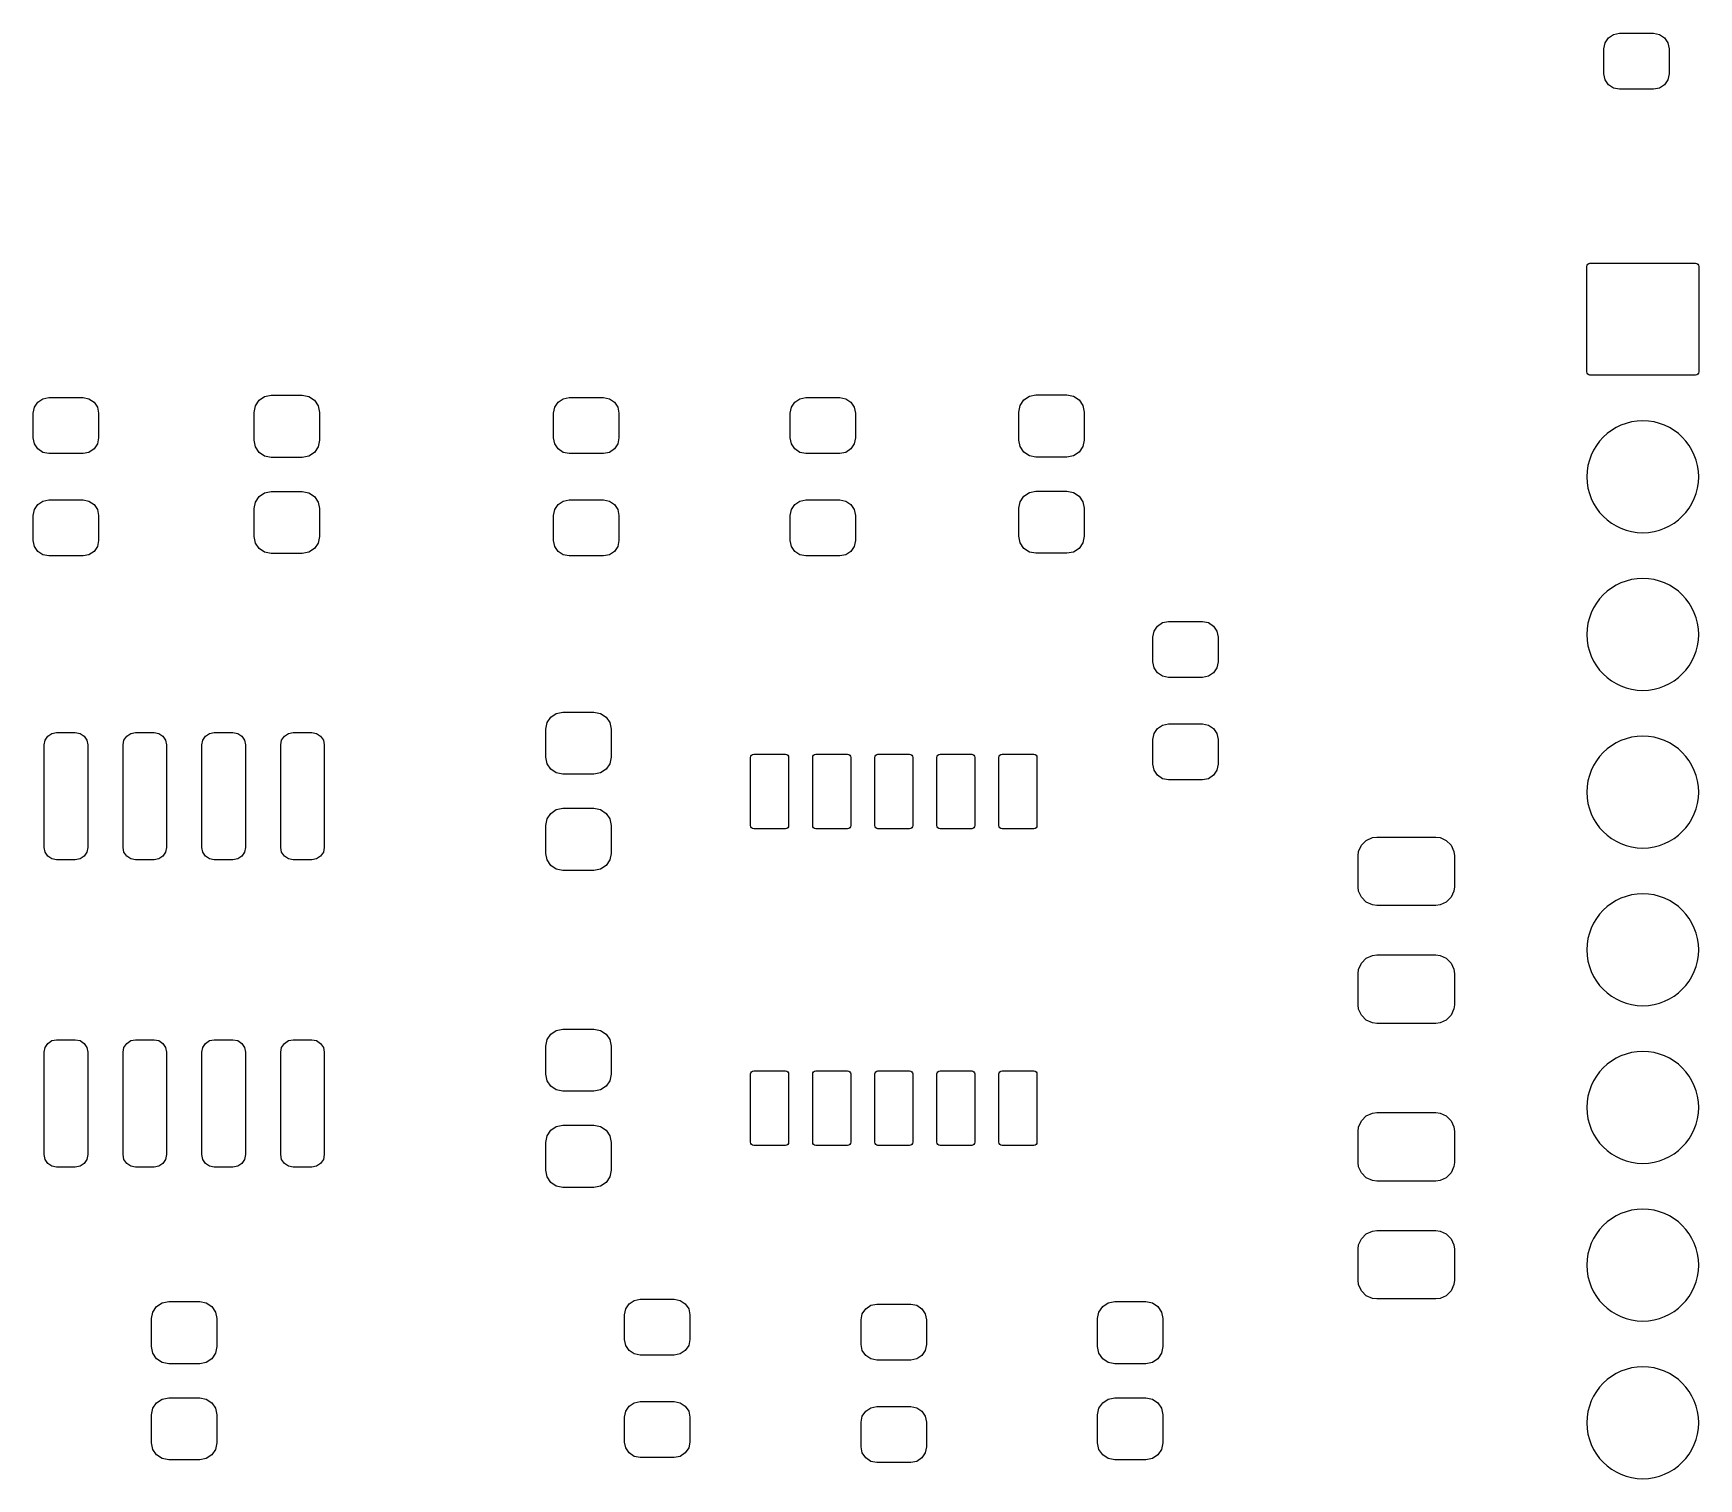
# Model space of a CAD drawing. Extents: x 124.2 to 179.3, y -122.2 to -74.7.
# Drawn here: x 152.51 to 179.34, y -122.19 to -98.9 of the extents above; entities that cross this region are included whole.
import ezdxf

# ---------------------------------------------------------------- set-up
doc = ezdxf.new("R2010")
doc.units = 0
doc.layers.add('BLACK', color=7, linetype='CONTINUOUS')

msp = doc.modelspace()

# ---------------------------------------------------------------- linework, layer by layer
at = {"layer": 'BLACK', "linetype": 'CONTINUOUS'}
for p, q in [((177.827, -99.0555), (177.881, -98.9741)), ((177.881, -98.9741), (177.962, -98.9197)), ((177.962, -98.9197), (178.058, -98.9006)), ((178.058, -98.9006), (178.608, -98.9006)), ((178.608, -98.9006), (178.704, -98.9197)), ((178.704, -98.9197), (178.786, -98.9741)), ((178.786, -98.9741), (178.84, -99.0555)), ((177.807, -99.1516), (177.827, -99.0555)), ((177.807, -99.5516), (177.807, -99.1516)), ((178.84, -99.0555), (178.859, -99.1516)), ((178.859, -99.1516), (178.859, -99.5516)), ((177.827, -99.6477), (177.807, -99.5516)), ((177.881, -99.7291), (177.827, -99.6477)), ((177.962, -99.7835), (177.881, -99.7291)), ((178.058, -99.8026), (177.962, -99.7835)), ((178.704, -99.7835), (178.608, -99.8026)), ((178.786, -99.7291), (178.704, -99.7835)), ((178.84, -99.6477), (178.786, -99.7291)), ((178.859, -99.5516), (178.84, -99.6477)), ((178.608, -99.8026), (178.058, -99.8026)), ((177.534, -102.655), (177.538, -102.635)), ((177.534, -104.355), (177.534, -102.655)), ((177.538, -102.635), (177.549, -102.619)), ((177.549, -102.619), (177.565, -102.608)), ((177.565, -102.608), (177.585, -102.604)), ((177.585, -102.604), (179.285, -102.604)), ((179.285, -102.604), (179.305, -102.608)), ((179.305, -102.608), (179.321, -102.619)), ((179.321, -102.619), (179.332, -102.635)), ((179.332, -102.635), (179.336, -102.655)), ((179.336, -102.655), (179.336, -104.355)), ((177.538, -104.375), (177.534, -104.355)), ((179.336, -104.355), (179.332, -104.375)), ((177.549, -104.391), (177.538, -104.375)), ((177.565, -104.402), (177.549, -104.391)), ((177.585, -104.406), (177.565, -104.402)), ((179.285, -104.406), (177.585, -104.406)), ((179.305, -104.402), (179.285, -104.406)), ((179.321, -104.391), (179.305, -104.402)), ((179.332, -104.375), (179.321, -104.391)), ((152.528, -104.924), (152.583, -104.843)), ((152.583, -104.843), (152.664, -104.788)), ((152.664, -104.788), (152.76, -104.769)), ((152.76, -104.769), (153.31, -104.769)), ((153.31, -104.769), (153.406, -104.788)), ((153.406, -104.788), (153.487, -104.843)), ((153.487, -104.843), (153.542, -104.924)), ((156.086, -104.902), (156.146, -104.812)), ((156.146, -104.812), (156.235, -104.753)), ((156.235, -104.753), (156.341, -104.731)), ((156.341, -104.731), (156.841, -104.731)), ((156.841, -104.731), (156.947, -104.753)), ((156.947, -104.753), (157.036, -104.812)), ((157.036, -104.812), (157.096, -104.902)), ((160.91, -104.924), (160.965, -104.843)), ((160.965, -104.843), (161.046, -104.788)), ((161.046, -104.788), (161.142, -104.769)), ((161.142, -104.769), (161.692, -104.769)), ((161.692, -104.769), (161.788, -104.788)), ((161.788, -104.788), (161.869, -104.843)), ((161.869, -104.843), (161.924, -104.924)), ((164.72, -104.924), (164.775, -104.843)), ((164.775, -104.843), (164.856, -104.788)), ((164.856, -104.788), (164.952, -104.769)), ((164.952, -104.769), (165.502, -104.769)), ((165.502, -104.769), (165.598, -104.788)), ((165.598, -104.788), (165.679, -104.843)), ((165.679, -104.843), (165.734, -104.924)), ((168.405, -104.897), (168.465, -104.807)), ((168.465, -104.807), (168.554, -104.748)), ((168.554, -104.748), (168.66, -104.727)), ((168.66, -104.727), (169.16, -104.727)), ((169.16, -104.727), (169.266, -104.748)), ((169.266, -104.748), (169.355, -104.807)), ((169.355, -104.807), (169.415, -104.897)), ((152.509, -105.02), (152.528, -104.924)), ((152.509, -105.42), (152.509, -105.02)), ((153.542, -104.924), (153.561, -105.02)), ((153.561, -105.02), (153.561, -105.42)), ((156.065, -105.007), (156.086, -104.902)), ((156.065, -105.457), (156.065, -105.007)), ((157.096, -104.902), (157.117, -105.007)), ((157.117, -105.007), (157.117, -105.457)), ((160.891, -105.02), (160.91, -104.924)), ((160.891, -105.42), (160.891, -105.02)), ((161.924, -104.924), (161.943, -105.02)), ((161.943, -105.02), (161.943, -105.42)), ((164.701, -105.02), (164.72, -104.924)), ((164.701, -105.42), (164.701, -105.02)), ((165.734, -104.924), (165.753, -105.02)), ((165.753, -105.02), (165.753, -105.42)), ((168.384, -105.002), (168.405, -104.897)), ((168.384, -105.453), (168.384, -105.002)), ((169.415, -104.897), (169.436, -105.002)), ((169.436, -105.002), (169.436, -105.453)), ((152.528, -105.516), (152.509, -105.42)), ((153.561, -105.42), (153.542, -105.516)), ((160.91, -105.516), (160.891, -105.42)), ((161.943, -105.42), (161.924, -105.516)), ((164.72, -105.516), (164.701, -105.42)), ((165.753, -105.42), (165.734, -105.516)), ((152.583, -105.597), (152.528, -105.516)), ((152.664, -105.652), (152.583, -105.597)), ((152.76, -105.671), (152.664, -105.652)), ((153.31, -105.671), (152.76, -105.671)), ((153.406, -105.652), (153.31, -105.671)), ((153.487, -105.597), (153.406, -105.652)), ((153.542, -105.516), (153.487, -105.597)), ((156.086, -105.563), (156.065, -105.457)), ((156.146, -105.653), (156.086, -105.563)), ((156.235, -105.712), (156.146, -105.653)), ((157.036, -105.653), (156.947, -105.712)), ((157.096, -105.563), (157.036, -105.653)), ((157.117, -105.457), (157.096, -105.563)), ((160.965, -105.597), (160.91, -105.516)), ((161.046, -105.652), (160.965, -105.597)), ((161.142, -105.671), (161.046, -105.652)), ((161.692, -105.671), (161.142, -105.671)), ((161.788, -105.652), (161.692, -105.671)), ((161.869, -105.597), (161.788, -105.652)), ((161.924, -105.516), (161.869, -105.597)), ((164.775, -105.597), (164.72, -105.516)), ((164.856, -105.652), (164.775, -105.597)), ((164.952, -105.671), (164.856, -105.652)), ((165.502, -105.671), (164.952, -105.671)), ((165.598, -105.652), (165.502, -105.671)), ((165.679, -105.597), (165.598, -105.652)), ((165.734, -105.516), (165.679, -105.597)), ((168.405, -105.558), (168.384, -105.453)), ((168.465, -105.648), (168.405, -105.558)), ((168.554, -105.707), (168.465, -105.648)), ((169.355, -105.648), (169.266, -105.707)), ((169.415, -105.558), (169.355, -105.648)), ((169.436, -105.453), (169.415, -105.558)), ((156.341, -105.733), (156.235, -105.712)), ((156.841, -105.733), (156.341, -105.733)), ((156.947, -105.712), (156.841, -105.733)), ((168.66, -105.728), (168.554, -105.707)), ((169.16, -105.728), (168.66, -105.728)), ((169.266, -105.707), (169.16, -105.728)), ((152.528, -106.574), (152.583, -106.493)), ((152.583, -106.493), (152.664, -106.438)), ((152.664, -106.438), (152.76, -106.419)), ((152.76, -106.419), (153.31, -106.419)), ((153.31, -106.419), (153.406, -106.438)), ((153.406, -106.438), (153.487, -106.493)), ((153.487, -106.493), (153.542, -106.574)), ((156.065, -106.557), (156.086, -106.452)), ((156.086, -106.452), (156.146, -106.362)), ((156.146, -106.362), (156.235, -106.303)), ((156.235, -106.303), (156.341, -106.281)), ((156.341, -106.281), (156.841, -106.281)), ((156.841, -106.281), (156.947, -106.303)), ((156.947, -106.303), (157.036, -106.362)), ((157.036, -106.362), (157.096, -106.452)), ((157.096, -106.452), (157.117, -106.557)), ((160.91, -106.574), (160.965, -106.493)), ((160.965, -106.493), (161.046, -106.438)), ((161.046, -106.438), (161.142, -106.419)), ((161.142, -106.419), (161.692, -106.419)), ((161.692, -106.419), (161.788, -106.438)), ((161.788, -106.438), (161.869, -106.493)), ((161.869, -106.493), (161.924, -106.574)), ((164.72, -106.574), (164.775, -106.493)), ((164.775, -106.493), (164.856, -106.438)), ((164.856, -106.438), (164.952, -106.419)), ((164.952, -106.419), (165.502, -106.419)), ((165.502, -106.419), (165.598, -106.438)), ((165.598, -106.438), (165.679, -106.493)), ((165.679, -106.493), (165.734, -106.574)), ((168.384, -106.552), (168.405, -106.447)), ((168.405, -106.447), (168.465, -106.357)), ((168.465, -106.357), (168.554, -106.298)), ((168.554, -106.298), (168.66, -106.276)), ((168.66, -106.276), (169.16, -106.276)), ((169.16, -106.276), (169.266, -106.298)), ((169.266, -106.298), (169.355, -106.357)), ((169.355, -106.357), (169.415, -106.447)), ((169.415, -106.447), (169.436, -106.552)), ((152.509, -106.67), (152.528, -106.574)), ((152.509, -107.07), (152.509, -106.67)), ((153.542, -106.574), (153.561, -106.67)), ((153.561, -106.67), (153.561, -107.07)), ((156.065, -107.007), (156.065, -106.557)), ((157.117, -106.557), (157.117, -107.007)), ((160.891, -106.67), (160.91, -106.574)), ((160.891, -107.07), (160.891, -106.67)), ((161.924, -106.574), (161.943, -106.67)), ((161.943, -106.67), (161.943, -107.07)), ((164.701, -106.67), (164.72, -106.574)), ((164.701, -107.07), (164.701, -106.67)), ((165.734, -106.574), (165.753, -106.67)), ((165.753, -106.67), (165.753, -107.07)), ((168.384, -107.002), (168.384, -106.552)), ((169.436, -106.552), (169.436, -107.002)), ((156.086, -107.113), (156.065, -107.007)), ((157.117, -107.007), (157.096, -107.113)), ((168.405, -107.108), (168.384, -107.002)), ((169.436, -107.002), (169.415, -107.108)), ((152.528, -107.166), (152.509, -107.07)), ((152.583, -107.247), (152.528, -107.166)), ((152.664, -107.302), (152.583, -107.247)), ((152.76, -107.321), (152.664, -107.302)), ((153.406, -107.302), (153.31, -107.321)), ((153.487, -107.247), (153.406, -107.302)), ((153.542, -107.166), (153.487, -107.247)), ((153.561, -107.07), (153.542, -107.166)), ((156.146, -107.203), (156.086, -107.113)), ((156.235, -107.262), (156.146, -107.203)), ((156.341, -107.283), (156.235, -107.262)), ((156.841, -107.283), (156.341, -107.283)), ((156.947, -107.262), (156.841, -107.283)), ((157.036, -107.203), (156.947, -107.262)), ((157.096, -107.113), (157.036, -107.203)), ((160.91, -107.166), (160.891, -107.07)), ((160.965, -107.247), (160.91, -107.166)), ((161.046, -107.302), (160.965, -107.247)), ((161.142, -107.321), (161.046, -107.302)), ((161.788, -107.302), (161.692, -107.321)), ((161.869, -107.247), (161.788, -107.302)), ((161.924, -107.166), (161.869, -107.247)), ((161.943, -107.07), (161.924, -107.166)), ((164.72, -107.166), (164.701, -107.07)), ((164.775, -107.247), (164.72, -107.166)), ((164.856, -107.302), (164.775, -107.247)), ((164.952, -107.321), (164.856, -107.302)), ((165.598, -107.302), (165.502, -107.321)), ((165.679, -107.247), (165.598, -107.302)), ((165.734, -107.166), (165.679, -107.247)), ((165.753, -107.07), (165.734, -107.166)), ((168.465, -107.198), (168.405, -107.108)), ((168.554, -107.257), (168.465, -107.198)), ((168.66, -107.278), (168.554, -107.257)), ((169.16, -107.278), (168.66, -107.278)), ((169.266, -107.257), (169.16, -107.278)), ((169.355, -107.198), (169.266, -107.257)), ((169.415, -107.108), (169.355, -107.198)), ((153.31, -107.321), (152.76, -107.321)), ((161.692, -107.321), (161.142, -107.321)), ((165.502, -107.321), (164.952, -107.321)), ((170.698, -108.395), (170.794, -108.376)), ((170.794, -108.376), (171.344, -108.376)), ((171.344, -108.376), (171.44, -108.395)), ((170.543, -108.627), (170.562, -108.531)), ((170.543, -109.027), (170.543, -108.627)), ((170.562, -108.531), (170.617, -108.449)), ((170.617, -108.449), (170.698, -108.395)), ((171.44, -108.395), (171.521, -108.449)), ((171.521, -108.449), (171.576, -108.531)), ((171.576, -108.531), (171.595, -108.627)), ((171.595, -108.627), (171.595, -109.027)), ((170.562, -109.123), (170.543, -109.027)), ((170.617, -109.204), (170.562, -109.123)), ((171.576, -109.123), (171.521, -109.204)), ((171.595, -109.027), (171.576, -109.123)), ((170.698, -109.259), (170.617, -109.204)), ((170.794, -109.278), (170.698, -109.259)), ((171.344, -109.278), (170.794, -109.278)), ((171.44, -109.259), (171.344, -109.278)), ((171.521, -109.204), (171.44, -109.259)), ((160.785, -110.006), (160.845, -109.917)), ((160.845, -109.917), (160.934, -109.857)), ((160.934, -109.857), (161.04, -109.836)), ((161.04, -109.836), (161.54, -109.836)), ((161.54, -109.836), (161.646, -109.857)), ((161.646, -109.857), (161.735, -109.917)), ((161.735, -109.917), (161.795, -110.006)), ((152.699, -110.288), (152.743, -110.223)), ((152.743, -110.223), (152.808, -110.179)), ((152.808, -110.179), (152.885, -110.164)), ((152.885, -110.164), (153.185, -110.164)), ((153.185, -110.164), (153.262, -110.179)), ((153.262, -110.179), (153.327, -110.223)), ((153.327, -110.223), (153.371, -110.288)), ((153.969, -110.288), (154.013, -110.223)), ((154.013, -110.223), (154.078, -110.179)), ((154.078, -110.179), (154.155, -110.164)), ((154.155, -110.164), (154.455, -110.164)), ((154.455, -110.164), (154.532, -110.179)), ((154.532, -110.179), (154.597, -110.223)), ((154.597, -110.223), (154.641, -110.288)), ((155.239, -110.288), (155.283, -110.223)), ((155.283, -110.223), (155.348, -110.179)), ((155.348, -110.179), (155.425, -110.164)), ((155.425, -110.164), (155.725, -110.164)), ((155.725, -110.164), (155.802, -110.179)), ((155.802, -110.179), (155.867, -110.223)), ((155.867, -110.223), (155.911, -110.288)), ((156.509, -110.288), (156.553, -110.223)), ((156.553, -110.223), (156.618, -110.179)), ((156.618, -110.179), (156.695, -110.164)), ((156.695, -110.164), (156.995, -110.164)), ((156.995, -110.164), (157.072, -110.179)), ((157.072, -110.179), (157.137, -110.223)), ((157.137, -110.223), (157.181, -110.288)), ((160.764, -110.112), (160.785, -110.006)), ((160.764, -110.562), (160.764, -110.112)), ((161.795, -110.006), (161.816, -110.112)), ((161.816, -110.112), (161.816, -110.562)), ((170.543, -110.277), (170.562, -110.181)), ((170.562, -110.181), (170.617, -110.099)), ((170.617, -110.099), (170.698, -110.045)), ((170.698, -110.045), (170.794, -110.026)), ((170.794, -110.026), (171.344, -110.026)), ((171.344, -110.026), (171.44, -110.045)), ((171.44, -110.045), (171.521, -110.099)), ((171.521, -110.099), (171.576, -110.181)), ((171.576, -110.181), (171.595, -110.277)), ((152.684, -110.365), (152.699, -110.288)), ((152.684, -112.015), (152.684, -110.365)), ((153.371, -110.288), (153.386, -110.365)), ((153.386, -110.365), (153.386, -112.015)), ((153.954, -110.365), (153.969, -110.288)), ((153.954, -112.015), (153.954, -110.365)), ((154.641, -110.288), (154.656, -110.365)), ((154.656, -110.365), (154.656, -112.015)), ((155.224, -110.365), (155.239, -110.288)), ((155.224, -112.015), (155.224, -110.365)), ((155.911, -110.288), (155.926, -110.365)), ((155.926, -110.365), (155.926, -112.015)), ((156.494, -110.365), (156.509, -110.288)), ((156.494, -112.015), (156.494, -110.365)), ((157.181, -110.288), (157.196, -110.365)), ((157.196, -110.365), (157.196, -112.015)), ((164.079, -110.529), (164.095, -110.518)), ((164.095, -110.518), (164.115, -110.514)), ((164.115, -110.514), (164.625, -110.514)), ((164.625, -110.514), (164.645, -110.518)), ((164.645, -110.518), (164.661, -110.529)), ((165.079, -110.529), (165.095, -110.518)), ((165.095, -110.518), (165.115, -110.514)), ((165.115, -110.514), (165.625, -110.514)), ((165.625, -110.514), (165.645, -110.518)), ((165.645, -110.518), (165.661, -110.529)), ((166.079, -110.529), (166.095, -110.518)), ((166.095, -110.518), (166.115, -110.514)), ((166.115, -110.514), (166.625, -110.514)), ((166.625, -110.514), (166.645, -110.518)), ((166.645, -110.518), (166.661, -110.529)), ((167.079, -110.529), (167.095, -110.518)), ((167.095, -110.518), (167.115, -110.514)), ((167.115, -110.514), (167.625, -110.514)), ((167.625, -110.514), (167.645, -110.518)), ((167.645, -110.518), (167.661, -110.529)), ((168.079, -110.529), (168.095, -110.518)), ((168.095, -110.518), (168.115, -110.514)), ((168.115, -110.514), (168.625, -110.514)), ((168.625, -110.514), (168.645, -110.518)), ((168.645, -110.518), (168.661, -110.529)), ((170.543, -110.677), (170.543, -110.277)), ((171.595, -110.277), (171.595, -110.677)), ((160.785, -110.668), (160.764, -110.562)), ((160.845, -110.757), (160.785, -110.668)), ((160.934, -110.817), (160.845, -110.757)), ((161.735, -110.757), (161.646, -110.817)), ((161.795, -110.668), (161.735, -110.757)), ((161.816, -110.562), (161.795, -110.668)), ((164.064, -110.565), (164.068, -110.545)), ((164.064, -111.665), (164.064, -110.565)), ((164.068, -110.545), (164.079, -110.529)), ((164.661, -110.529), (164.672, -110.545)), ((164.672, -110.545), (164.676, -110.565)), ((164.676, -110.565), (164.676, -111.665)), ((165.064, -110.565), (165.068, -110.545)), ((165.064, -111.665), (165.064, -110.565)), ((165.068, -110.545), (165.079, -110.529)), ((165.661, -110.529), (165.672, -110.545)), ((165.672, -110.545), (165.676, -110.565)), ((165.676, -110.565), (165.676, -111.665)), ((166.064, -110.565), (166.068, -110.545)), ((166.064, -111.665), (166.064, -110.565)), ((166.068, -110.545), (166.079, -110.529)), ((166.661, -110.529), (166.672, -110.545)), ((166.672, -110.545), (166.676, -110.565)), ((166.676, -110.565), (166.676, -111.665)), ((167.064, -110.565), (167.068, -110.545)), ((167.064, -111.665), (167.064, -110.565)), ((167.068, -110.545), (167.079, -110.529)), ((167.661, -110.529), (167.672, -110.545)), ((167.672, -110.545), (167.676, -110.565)), ((167.676, -110.565), (167.676, -111.665)), ((168.064, -110.565), (168.068, -110.545)), ((168.064, -111.665), (168.064, -110.565)), ((168.068, -110.545), (168.079, -110.529)), ((168.661, -110.529), (168.672, -110.545)), ((168.672, -110.545), (168.676, -110.565)), ((168.676, -110.565), (168.676, -111.665)), ((170.562, -110.773), (170.543, -110.677)), ((170.617, -110.854), (170.562, -110.773)), ((171.576, -110.773), (171.521, -110.854)), ((171.595, -110.677), (171.576, -110.773)), ((161.04, -110.838), (160.934, -110.817)), ((161.54, -110.838), (161.04, -110.838)), ((161.646, -110.817), (161.54, -110.838)), ((170.698, -110.909), (170.617, -110.854)), ((170.794, -110.928), (170.698, -110.909)), ((171.344, -110.928), (170.794, -110.928)), ((171.44, -110.909), (171.344, -110.928)), ((171.521, -110.854), (171.44, -110.909)), ((160.764, -111.662), (160.785, -111.556)), ((160.785, -111.556), (160.845, -111.467)), ((160.845, -111.467), (160.934, -111.407)), ((160.934, -111.407), (161.04, -111.386)), ((161.04, -111.386), (161.54, -111.386)), ((161.54, -111.386), (161.646, -111.407)), ((161.646, -111.407), (161.735, -111.467)), ((161.735, -111.467), (161.795, -111.556)), ((161.795, -111.556), (161.816, -111.662)), ((160.764, -112.112), (160.764, -111.662)), ((161.816, -111.662), (161.816, -112.112)), ((164.068, -111.685), (164.064, -111.665)), ((164.079, -111.701), (164.068, -111.685)), ((164.095, -111.712), (164.079, -111.701)), ((164.115, -111.716), (164.095, -111.712)), ((164.625, -111.716), (164.115, -111.716)), ((164.645, -111.712), (164.625, -111.716)), ((164.661, -111.701), (164.645, -111.712)), ((164.672, -111.685), (164.661, -111.701)), ((164.676, -111.665), (164.672, -111.685)), ((165.068, -111.685), (165.064, -111.665)), ((165.079, -111.701), (165.068, -111.685)), ((165.095, -111.712), (165.079, -111.701)), ((165.115, -111.716), (165.095, -111.712)), ((165.625, -111.716), (165.115, -111.716)), ((165.645, -111.712), (165.625, -111.716)), ((165.661, -111.701), (165.645, -111.712)), ((165.672, -111.685), (165.661, -111.701)), ((165.676, -111.665), (165.672, -111.685)), ((166.068, -111.685), (166.064, -111.665)), ((166.079, -111.701), (166.068, -111.685)), ((166.095, -111.712), (166.079, -111.701)), ((166.115, -111.716), (166.095, -111.712)), ((166.625, -111.716), (166.115, -111.716)), ((166.645, -111.712), (166.625, -111.716)), ((166.661, -111.701), (166.645, -111.712)), ((166.672, -111.685), (166.661, -111.701)), ((166.676, -111.665), (166.672, -111.685)), ((167.068, -111.685), (167.064, -111.665)), ((167.079, -111.701), (167.068, -111.685)), ((167.095, -111.712), (167.079, -111.701)), ((167.115, -111.716), (167.095, -111.712)), ((167.625, -111.716), (167.115, -111.716)), ((167.645, -111.712), (167.625, -111.716)), ((167.661, -111.701), (167.645, -111.712)), ((167.672, -111.685), (167.661, -111.701)), ((167.676, -111.665), (167.672, -111.685)), ((168.068, -111.685), (168.064, -111.665)), ((168.079, -111.701), (168.068, -111.685)), ((168.095, -111.712), (168.079, -111.701)), ((168.115, -111.716), (168.095, -111.712)), ((168.625, -111.716), (168.115, -111.716)), ((168.645, -111.712), (168.625, -111.716)), ((168.661, -111.701), (168.645, -111.712)), ((168.672, -111.685), (168.661, -111.701)), ((168.676, -111.665), (168.672, -111.685)), ((173.98, -111.902), (174.08, -111.857)), ((174.08, -111.857), (174.15, -111.849)), ((174.15, -111.849), (175.1, -111.849)), ((175.1, -111.849), (175.169, -111.857)), ((175.169, -111.857), (175.27, -111.902)), ((152.699, -112.092), (152.684, -112.015)), ((152.743, -112.157), (152.699, -112.092)), ((153.371, -112.092), (153.327, -112.157)), ((153.386, -112.015), (153.371, -112.092)), ((153.969, -112.092), (153.954, -112.015)), ((154.013, -112.157), (153.969, -112.092)), ((154.641, -112.092), (154.597, -112.157)), ((154.656, -112.015), (154.641, -112.092)), ((155.239, -112.092), (155.224, -112.015)), ((155.283, -112.157), (155.239, -112.092)), ((155.911, -112.092), (155.867, -112.157)), ((155.926, -112.015), (155.911, -112.092)), ((156.509, -112.092), (156.494, -112.015)), ((156.553, -112.157), (156.509, -112.092)), ((157.181, -112.092), (157.137, -112.157)), ((157.196, -112.015), (157.181, -112.092)), ((160.785, -112.218), (160.764, -112.112)), ((161.816, -112.112), (161.795, -112.218)), ((173.849, -112.15), (173.857, -112.081)), ((173.857, -112.081), (173.902, -111.98)), ((173.902, -111.98), (173.98, -111.902)), ((175.27, -111.902), (175.348, -111.98)), ((175.348, -111.98), (175.393, -112.08)), ((175.393, -112.08), (175.401, -112.15)), ((152.808, -112.201), (152.743, -112.157)), ((152.885, -112.216), (152.808, -112.201)), ((153.185, -112.216), (152.885, -112.216)), ((153.262, -112.201), (153.185, -112.216)), ((153.327, -112.157), (153.262, -112.201)), ((154.078, -112.201), (154.013, -112.157)), ((154.155, -112.216), (154.078, -112.201)), ((154.455, -112.216), (154.155, -112.216)), ((154.532, -112.201), (154.455, -112.216)), ((154.597, -112.157), (154.532, -112.201)), ((155.348, -112.201), (155.283, -112.157)), ((155.425, -112.216), (155.348, -112.201)), ((155.725, -112.216), (155.425, -112.216)), ((155.802, -112.201), (155.725, -112.216)), ((155.867, -112.157), (155.802, -112.201)), ((156.618, -112.201), (156.553, -112.157)), ((156.695, -112.216), (156.618, -112.201)), ((156.995, -112.216), (156.695, -112.216)), ((157.072, -112.201), (156.995, -112.216)), ((157.137, -112.157), (157.072, -112.201)), ((160.845, -112.307), (160.785, -112.218)), ((160.934, -112.367), (160.845, -112.307)), ((161.04, -112.388), (160.934, -112.367)), ((161.54, -112.388), (161.04, -112.388)), ((161.646, -112.367), (161.54, -112.388)), ((161.735, -112.307), (161.646, -112.367)), ((161.795, -112.218), (161.735, -112.307)), ((173.849, -112.65), (173.849, -112.15)), ((175.401, -112.15), (175.401, -112.65)), ((173.857, -112.72), (173.849, -112.65)), ((175.401, -112.65), (175.393, -112.719)), ((173.902, -112.82), (173.857, -112.72)), ((173.98, -112.898), (173.902, -112.82)), ((174.081, -112.943), (173.98, -112.898)), ((175.27, -112.898), (175.17, -112.943)), ((175.348, -112.82), (175.27, -112.898)), ((175.393, -112.719), (175.348, -112.82)), ((174.15, -112.951), (174.081, -112.943)), ((175.1, -112.951), (174.15, -112.951)), ((175.17, -112.943), (175.1, -112.951)), ((173.849, -114.05), (173.857, -113.981)), ((173.857, -113.981), (173.902, -113.88)), ((173.902, -113.88), (173.98, -113.802)), ((173.98, -113.802), (174.08, -113.757)), ((174.08, -113.757), (174.15, -113.749)), ((174.15, -113.749), (175.1, -113.749)), ((175.1, -113.749), (175.169, -113.757)), ((175.169, -113.757), (175.27, -113.802)), ((175.27, -113.802), (175.348, -113.88)), ((175.348, -113.88), (175.393, -113.98)), ((175.393, -113.98), (175.401, -114.05)), ((173.849, -114.55), (173.849, -114.05)), ((175.401, -114.05), (175.401, -114.55)), ((173.857, -114.62), (173.849, -114.55)), ((175.401, -114.55), (175.393, -114.619)), ((173.902, -114.72), (173.857, -114.62)), ((173.98, -114.798), (173.902, -114.72)), ((174.081, -114.843), (173.98, -114.798)), ((175.27, -114.798), (175.17, -114.843)), ((175.348, -114.72), (175.27, -114.798)), ((175.393, -114.619), (175.348, -114.72)), ((160.785, -115.112), (160.845, -115.023)), ((160.845, -115.023), (160.934, -114.963)), ((160.934, -114.963), (161.04, -114.942)), ((161.04, -114.942), (161.54, -114.942)), ((161.54, -114.942), (161.646, -114.963)), ((161.646, -114.963), (161.735, -115.023)), ((161.735, -115.023), (161.795, -115.112)), ((174.15, -114.851), (174.081, -114.843)), ((175.1, -114.851), (174.15, -114.851)), ((175.17, -114.843), (175.1, -114.851)), ((152.684, -115.315), (152.699, -115.238)), ((152.684, -116.965), (152.684, -115.315)), ((152.699, -115.238), (152.743, -115.173)), ((152.743, -115.173), (152.808, -115.129)), ((152.808, -115.129), (152.885, -115.114)), ((152.885, -115.114), (153.185, -115.114)), ((153.185, -115.114), (153.262, -115.129)), ((153.262, -115.129), (153.327, -115.173)), ((153.327, -115.173), (153.371, -115.238)), ((153.371, -115.238), (153.386, -115.315)), ((153.386, -115.315), (153.386, -116.965)), ((153.954, -115.315), (153.969, -115.238)), ((153.954, -116.965), (153.954, -115.315)), ((153.969, -115.238), (154.013, -115.173)), ((154.013, -115.173), (154.078, -115.129)), ((154.078, -115.129), (154.155, -115.114)), ((154.155, -115.114), (154.455, -115.114)), ((154.455, -115.114), (154.532, -115.129)), ((154.532, -115.129), (154.597, -115.173)), ((154.597, -115.173), (154.641, -115.238)), ((154.641, -115.238), (154.656, -115.315)), ((154.656, -115.315), (154.656, -116.965)), ((155.224, -115.315), (155.239, -115.238)), ((155.224, -116.965), (155.224, -115.315)), ((155.239, -115.238), (155.283, -115.173)), ((155.283, -115.173), (155.348, -115.129)), ((155.348, -115.129), (155.425, -115.114)), ((155.425, -115.114), (155.725, -115.114)), ((155.725, -115.114), (155.802, -115.129)), ((155.802, -115.129), (155.867, -115.173)), ((155.867, -115.173), (155.911, -115.238)), ((155.911, -115.238), (155.926, -115.315)), ((155.926, -115.315), (155.926, -116.965)), ((156.494, -115.315), (156.509, -115.238)), ((156.494, -116.965), (156.494, -115.315)), ((156.509, -115.238), (156.553, -115.173)), ((156.553, -115.173), (156.618, -115.129)), ((156.618, -115.129), (156.695, -115.114)), ((156.695, -115.114), (156.995, -115.114)), ((156.995, -115.114), (157.072, -115.129)), ((157.072, -115.129), (157.137, -115.173)), ((157.137, -115.173), (157.181, -115.238)), ((157.181, -115.238), (157.196, -115.315)), ((157.196, -115.315), (157.196, -116.965)), ((160.764, -115.218), (160.785, -115.112)), ((160.764, -115.668), (160.764, -115.218)), ((161.795, -115.112), (161.816, -115.218)), ((161.816, -115.218), (161.816, -115.668)), ((164.079, -115.629), (164.095, -115.618)), ((164.095, -115.618), (164.115, -115.614)), ((164.115, -115.614), (164.625, -115.614)), ((164.625, -115.614), (164.645, -115.618)), ((164.645, -115.618), (164.661, -115.629)), ((165.079, -115.629), (165.095, -115.618)), ((165.095, -115.618), (165.115, -115.614)), ((165.115, -115.614), (165.625, -115.614)), ((165.625, -115.614), (165.645, -115.618)), ((165.645, -115.618), (165.661, -115.629)), ((166.079, -115.629), (166.095, -115.618)), ((166.095, -115.618), (166.115, -115.614)), ((166.115, -115.614), (166.625, -115.614)), ((166.625, -115.614), (166.645, -115.618)), ((166.645, -115.618), (166.661, -115.629)), ((167.079, -115.629), (167.095, -115.618)), ((167.095, -115.618), (167.115, -115.614)), ((167.115, -115.614), (167.625, -115.614)), ((167.625, -115.614), (167.645, -115.618)), ((167.645, -115.618), (167.661, -115.629)), ((168.079, -115.629), (168.095, -115.618)), ((168.095, -115.618), (168.115, -115.614)), ((168.115, -115.614), (168.625, -115.614)), ((168.625, -115.614), (168.645, -115.618)), ((168.645, -115.618), (168.661, -115.629)), ((160.785, -115.774), (160.764, -115.668)), ((160.845, -115.863), (160.785, -115.774)), ((160.934, -115.923), (160.845, -115.863)), ((161.735, -115.863), (161.646, -115.923)), ((161.795, -115.774), (161.735, -115.863)), ((161.816, -115.668), (161.795, -115.774)), ((164.064, -115.665), (164.068, -115.645)), ((164.064, -116.765), (164.064, -115.665)), ((164.068, -115.645), (164.079, -115.629)), ((164.661, -115.629), (164.672, -115.645)), ((164.672, -115.645), (164.676, -115.665)), ((164.676, -115.665), (164.676, -116.765)), ((165.064, -115.665), (165.068, -115.645)), ((165.064, -116.765), (165.064, -115.665)), ((165.068, -115.645), (165.079, -115.629)), ((165.661, -115.629), (165.672, -115.645)), ((165.672, -115.645), (165.676, -115.665)), ((165.676, -115.665), (165.676, -116.765)), ((166.064, -115.665), (166.068, -115.645)), ((166.064, -116.765), (166.064, -115.665)), ((166.068, -115.645), (166.079, -115.629)), ((166.661, -115.629), (166.672, -115.645)), ((166.672, -115.645), (166.676, -115.665)), ((166.676, -115.665), (166.676, -116.765)), ((167.064, -115.665), (167.068, -115.645)), ((167.064, -116.765), (167.064, -115.665)), ((167.068, -115.645), (167.079, -115.629)), ((167.661, -115.629), (167.672, -115.645)), ((167.672, -115.645), (167.676, -115.665)), ((167.676, -115.665), (167.676, -116.765)), ((168.064, -115.665), (168.068, -115.645)), ((168.064, -116.765), (168.064, -115.665)), ((168.068, -115.645), (168.079, -115.629)), ((168.661, -115.629), (168.672, -115.645)), ((168.672, -115.645), (168.676, -115.665)), ((168.676, -115.665), (168.676, -116.765)), ((161.04, -115.944), (160.934, -115.923)), ((161.54, -115.944), (161.04, -115.944)), ((161.646, -115.923), (161.54, -115.944)), ((173.857, -116.521), (173.902, -116.42)), ((173.902, -116.42), (173.98, -116.342)), ((173.98, -116.342), (174.08, -116.297)), ((174.08, -116.297), (174.15, -116.289)), ((174.15, -116.289), (175.1, -116.289)), ((175.1, -116.289), (175.169, -116.297)), ((175.169, -116.297), (175.27, -116.342)), ((175.27, -116.342), (175.348, -116.42)), ((175.348, -116.42), (175.393, -116.52)), ((160.764, -116.768), (160.785, -116.662)), ((160.785, -116.662), (160.845, -116.573)), ((160.845, -116.573), (160.934, -116.513)), ((160.934, -116.513), (161.04, -116.492)), ((161.04, -116.492), (161.54, -116.492)), ((161.54, -116.492), (161.646, -116.513)), ((161.646, -116.513), (161.735, -116.573)), ((161.735, -116.573), (161.795, -116.662)), ((161.795, -116.662), (161.816, -116.768)), ((173.849, -116.59), (173.857, -116.521)), ((173.849, -117.09), (173.849, -116.59)), ((175.393, -116.52), (175.401, -116.59)), ((175.401, -116.59), (175.401, -117.09)), ((152.699, -117.042), (152.684, -116.965)), ((153.386, -116.965), (153.371, -117.042)), ((153.969, -117.042), (153.954, -116.965)), ((154.656, -116.965), (154.641, -117.042)), ((155.239, -117.042), (155.224, -116.965)), ((155.926, -116.965), (155.911, -117.042)), ((156.509, -117.042), (156.494, -116.965)), ((157.196, -116.965), (157.181, -117.042)), ((160.764, -117.218), (160.764, -116.768)), ((161.816, -116.768), (161.816, -117.218)), ((164.068, -116.785), (164.064, -116.765)), ((164.079, -116.801), (164.068, -116.785)), ((164.095, -116.812), (164.079, -116.801)), ((164.115, -116.816), (164.095, -116.812)), ((164.625, -116.816), (164.115, -116.816)), ((164.645, -116.812), (164.625, -116.816)), ((164.661, -116.801), (164.645, -116.812)), ((164.672, -116.785), (164.661, -116.801)), ((164.676, -116.765), (164.672, -116.785)), ((165.068, -116.785), (165.064, -116.765)), ((165.079, -116.801), (165.068, -116.785)), ((165.095, -116.812), (165.079, -116.801)), ((165.115, -116.816), (165.095, -116.812)), ((165.625, -116.816), (165.115, -116.816)), ((165.645, -116.812), (165.625, -116.816)), ((165.661, -116.801), (165.645, -116.812)), ((165.672, -116.785), (165.661, -116.801)), ((165.676, -116.765), (165.672, -116.785)), ((166.068, -116.785), (166.064, -116.765)), ((166.079, -116.801), (166.068, -116.785)), ((166.095, -116.812), (166.079, -116.801)), ((166.115, -116.816), (166.095, -116.812)), ((166.625, -116.816), (166.115, -116.816)), ((166.645, -116.812), (166.625, -116.816)), ((166.661, -116.801), (166.645, -116.812)), ((166.672, -116.785), (166.661, -116.801)), ((166.676, -116.765), (166.672, -116.785)), ((167.068, -116.785), (167.064, -116.765)), ((167.079, -116.801), (167.068, -116.785)), ((167.095, -116.812), (167.079, -116.801)), ((167.115, -116.816), (167.095, -116.812)), ((167.625, -116.816), (167.115, -116.816)), ((167.645, -116.812), (167.625, -116.816)), ((167.661, -116.801), (167.645, -116.812)), ((167.672, -116.785), (167.661, -116.801)), ((167.676, -116.765), (167.672, -116.785)), ((168.068, -116.785), (168.064, -116.765)), ((168.079, -116.801), (168.068, -116.785)), ((168.095, -116.812), (168.079, -116.801)), ((168.115, -116.816), (168.095, -116.812)), ((168.625, -116.816), (168.115, -116.816)), ((168.645, -116.812), (168.625, -116.816)), ((168.661, -116.801), (168.645, -116.812)), ((168.672, -116.785), (168.661, -116.801)), ((168.676, -116.765), (168.672, -116.785)), ((152.743, -117.107), (152.699, -117.042)), ((152.808, -117.151), (152.743, -117.107)), ((152.885, -117.166), (152.808, -117.151)), ((153.185, -117.166), (152.885, -117.166)), ((153.262, -117.151), (153.185, -117.166)), ((153.327, -117.107), (153.262, -117.151)), ((153.371, -117.042), (153.327, -117.107)), ((154.013, -117.107), (153.969, -117.042)), ((154.078, -117.151), (154.013, -117.107)), ((154.155, -117.166), (154.078, -117.151)), ((154.455, -117.166), (154.155, -117.166)), ((154.532, -117.151), (154.455, -117.166)), ((154.597, -117.107), (154.532, -117.151)), ((154.641, -117.042), (154.597, -117.107)), ((155.283, -117.107), (155.239, -117.042)), ((155.348, -117.151), (155.283, -117.107)), ((155.425, -117.166), (155.348, -117.151)), ((155.725, -117.166), (155.425, -117.166)), ((155.802, -117.151), (155.725, -117.166)), ((155.867, -117.107), (155.802, -117.151)), ((155.911, -117.042), (155.867, -117.107)), ((156.553, -117.107), (156.509, -117.042)), ((156.618, -117.151), (156.553, -117.107)), ((156.695, -117.166), (156.618, -117.151)), ((156.995, -117.166), (156.695, -117.166)), ((157.072, -117.151), (156.995, -117.166)), ((157.137, -117.107), (157.072, -117.151)), ((157.181, -117.042), (157.137, -117.107)), ((160.785, -117.324), (160.764, -117.218)), ((161.816, -117.218), (161.795, -117.324)), ((173.857, -117.16), (173.849, -117.09)), ((173.902, -117.26), (173.857, -117.16)), ((175.393, -117.159), (175.348, -117.26)), ((175.401, -117.09), (175.393, -117.159)), ((160.845, -117.413), (160.785, -117.324)), ((160.934, -117.473), (160.845, -117.413)), ((161.04, -117.494), (160.934, -117.473)), ((161.54, -117.494), (161.04, -117.494)), ((161.646, -117.473), (161.54, -117.494)), ((161.735, -117.413), (161.646, -117.473)), ((161.795, -117.324), (161.735, -117.413)), ((173.98, -117.338), (173.902, -117.26)), ((174.081, -117.383), (173.98, -117.338)), ((174.15, -117.391), (174.081, -117.383)), ((175.1, -117.391), (174.15, -117.391)), ((175.17, -117.383), (175.1, -117.391)), ((175.27, -117.338), (175.17, -117.383)), ((175.348, -117.26), (175.27, -117.338)), ((173.902, -118.32), (173.98, -118.242)), ((173.98, -118.242), (174.08, -118.197)), ((174.08, -118.197), (174.15, -118.189)), ((174.15, -118.189), (175.1, -118.189)), ((175.1, -118.189), (175.169, -118.197)), ((175.169, -118.197), (175.27, -118.242)), ((175.27, -118.242), (175.348, -118.32)), ((173.849, -118.49), (173.857, -118.421)), ((173.849, -118.99), (173.849, -118.49)), ((173.857, -118.421), (173.902, -118.32)), ((175.348, -118.32), (175.393, -118.42)), ((175.393, -118.42), (175.401, -118.49)), ((175.401, -118.49), (175.401, -118.99)), ((173.857, -119.06), (173.849, -118.99)), ((173.902, -119.16), (173.857, -119.06)), ((175.393, -119.059), (175.348, -119.16)), ((175.401, -118.99), (175.393, -119.059)), ((154.495, -119.412), (154.584, -119.353)), ((154.584, -119.353), (154.69, -119.331)), ((154.69, -119.331), (155.19, -119.331)), ((155.19, -119.331), (155.296, -119.353)), ((155.296, -119.353), (155.385, -119.412)), ((162.053, -119.449), (162.108, -119.368)), ((162.108, -119.368), (162.189, -119.313)), ((162.189, -119.313), (162.285, -119.294)), ((162.285, -119.294), (162.835, -119.294)), ((162.835, -119.294), (162.931, -119.313)), ((162.931, -119.313), (163.012, -119.368)), ((163.012, -119.368), (163.067, -119.449)), ((165.999, -119.393), (166.095, -119.374)), ((166.095, -119.374), (166.645, -119.374)), ((166.645, -119.374), (166.741, -119.393)), ((169.735, -119.412), (169.824, -119.353)), ((169.824, -119.353), (169.93, -119.331)), ((169.93, -119.331), (170.43, -119.331)), ((170.43, -119.331), (170.536, -119.353)), ((170.536, -119.353), (170.625, -119.412)), ((173.98, -119.238), (173.902, -119.16)), ((174.081, -119.283), (173.98, -119.238)), ((174.15, -119.291), (174.081, -119.283)), ((175.1, -119.291), (174.15, -119.291)), ((175.17, -119.283), (175.1, -119.291)), ((175.27, -119.238), (175.17, -119.283)), ((175.348, -119.16), (175.27, -119.238)), ((154.414, -119.607), (154.435, -119.502)), ((154.414, -120.057), (154.414, -119.607)), ((154.435, -119.502), (154.495, -119.412)), ((155.385, -119.412), (155.445, -119.502)), ((155.445, -119.502), (155.466, -119.607)), ((155.466, -119.607), (155.466, -120.057)), ((162.034, -119.545), (162.053, -119.449)), ((162.034, -119.945), (162.034, -119.545)), ((163.067, -119.449), (163.086, -119.545)), ((163.086, -119.545), (163.086, -119.945)), ((165.844, -119.625), (165.863, -119.529)), ((165.844, -120.025), (165.844, -119.625)), ((165.863, -119.529), (165.918, -119.448)), ((165.918, -119.448), (165.999, -119.393)), ((166.741, -119.393), (166.822, -119.448)), ((166.822, -119.448), (166.877, -119.529)), ((166.877, -119.529), (166.896, -119.625)), ((166.896, -119.625), (166.896, -120.025)), ((169.654, -119.607), (169.675, -119.502)), ((169.654, -120.057), (169.654, -119.607)), ((169.675, -119.502), (169.735, -119.412)), ((170.625, -119.412), (170.685, -119.502)), ((170.685, -119.502), (170.706, -119.607)), ((170.706, -119.607), (170.706, -120.057)), ((154.435, -120.163), (154.414, -120.057)), ((154.495, -120.253), (154.435, -120.163)), ((155.445, -120.163), (155.385, -120.253)), ((155.466, -120.057), (155.445, -120.163)), ((162.053, -120.041), (162.034, -119.945)), ((162.108, -120.122), (162.053, -120.041)), ((162.189, -120.177), (162.108, -120.122)), ((162.285, -120.196), (162.189, -120.177)), ((162.931, -120.177), (162.835, -120.196)), ((163.012, -120.122), (162.931, -120.177)), ((163.067, -120.041), (163.012, -120.122)), ((163.086, -119.945), (163.067, -120.041)), ((165.863, -120.121), (165.844, -120.025)), ((165.918, -120.202), (165.863, -120.121)), ((166.877, -120.121), (166.822, -120.202)), ((166.896, -120.025), (166.877, -120.121)), ((169.675, -120.163), (169.654, -120.057)), ((169.735, -120.253), (169.675, -120.163)), ((170.685, -120.163), (170.625, -120.253)), ((170.706, -120.057), (170.685, -120.163)), ((154.584, -120.312), (154.495, -120.253)), ((154.69, -120.334), (154.584, -120.312)), ((155.19, -120.334), (154.69, -120.334)), ((155.296, -120.312), (155.19, -120.334)), ((155.385, -120.253), (155.296, -120.312)), ((162.835, -120.196), (162.285, -120.196)), ((165.999, -120.257), (165.918, -120.202)), ((166.095, -120.276), (165.999, -120.257)), ((166.645, -120.276), (166.095, -120.276)), ((166.741, -120.257), (166.645, -120.276)), ((166.822, -120.202), (166.741, -120.257)), ((169.824, -120.312), (169.735, -120.253)), ((169.93, -120.334), (169.824, -120.312)), ((170.43, -120.334), (169.93, -120.334)), ((170.536, -120.312), (170.43, -120.334)), ((170.625, -120.253), (170.536, -120.312)), ((154.435, -121.052), (154.495, -120.962)), ((154.495, -120.962), (154.584, -120.903)), ((154.584, -120.903), (154.69, -120.881)), ((154.69, -120.881), (155.19, -120.881)), ((155.19, -120.881), (155.296, -120.903)), ((155.296, -120.903), (155.385, -120.962)), ((155.385, -120.962), (155.445, -121.052)), ((162.108, -121.018), (162.189, -120.963)), ((162.189, -120.963), (162.285, -120.944)), ((162.285, -120.944), (162.835, -120.944)), ((162.835, -120.944), (162.931, -120.963)), ((162.931, -120.963), (163.012, -121.018)), ((169.675, -121.052), (169.735, -120.962)), ((169.735, -120.962), (169.824, -120.903)), ((169.824, -120.903), (169.93, -120.881)), ((169.93, -120.881), (170.43, -120.881)), ((170.43, -120.881), (170.536, -120.903)), ((170.536, -120.903), (170.625, -120.962)), ((170.625, -120.962), (170.685, -121.052)), ((154.414, -121.157), (154.435, -121.052)), ((154.414, -121.607), (154.414, -121.157)), ((155.445, -121.052), (155.466, -121.157)), ((155.466, -121.157), (155.466, -121.607)), ((162.034, -121.195), (162.053, -121.099)), ((162.034, -121.595), (162.034, -121.195)), ((162.053, -121.099), (162.108, -121.018)), ((163.012, -121.018), (163.067, -121.099)), ((163.067, -121.099), (163.086, -121.195)), ((163.086, -121.195), (163.086, -121.595)), ((165.844, -121.275), (165.863, -121.179)), ((165.863, -121.179), (165.918, -121.098)), ((165.918, -121.098), (165.999, -121.043)), ((165.999, -121.043), (166.095, -121.024)), ((166.095, -121.024), (166.645, -121.024)), ((166.645, -121.024), (166.741, -121.043)), ((166.741, -121.043), (166.822, -121.098)), ((166.822, -121.098), (166.877, -121.179)), ((166.877, -121.179), (166.896, -121.275)), ((169.654, -121.157), (169.675, -121.052)), ((169.654, -121.607), (169.654, -121.157)), ((170.685, -121.052), (170.706, -121.157)), ((170.706, -121.157), (170.706, -121.607)), ((165.844, -121.675), (165.844, -121.275)), ((166.896, -121.275), (166.896, -121.675)), ((154.435, -121.713), (154.414, -121.607)), ((154.495, -121.803), (154.435, -121.713)), ((155.445, -121.713), (155.385, -121.803)), ((155.466, -121.607), (155.445, -121.713)), ((162.053, -121.691), (162.034, -121.595)), ((162.108, -121.772), (162.053, -121.691)), ((162.189, -121.827), (162.108, -121.772)), ((163.012, -121.772), (162.931, -121.827)), ((163.067, -121.691), (163.012, -121.772)), ((163.086, -121.595), (163.067, -121.691)), ((165.863, -121.771), (165.844, -121.675)), ((165.918, -121.852), (165.863, -121.771)), ((166.877, -121.771), (166.822, -121.852)), ((166.896, -121.675), (166.877, -121.771)), ((169.675, -121.713), (169.654, -121.607)), ((169.735, -121.803), (169.675, -121.713)), ((170.685, -121.713), (170.625, -121.803)), ((170.706, -121.607), (170.685, -121.713)), ((154.584, -121.862), (154.495, -121.803)), ((154.69, -121.883), (154.584, -121.862)), ((155.19, -121.883), (154.69, -121.883)), ((155.296, -121.862), (155.19, -121.883)), ((155.385, -121.803), (155.296, -121.862)), ((162.285, -121.846), (162.189, -121.827)), ((162.835, -121.846), (162.285, -121.846)), ((162.931, -121.827), (162.835, -121.846)), ((165.999, -121.907), (165.918, -121.852)), ((166.095, -121.926), (165.999, -121.907)), ((166.645, -121.926), (166.095, -121.926)), ((166.741, -121.907), (166.645, -121.926)), ((166.822, -121.852), (166.741, -121.907)), ((169.824, -121.862), (169.735, -121.803)), ((169.93, -121.883), (169.824, -121.862)), ((170.43, -121.883), (169.93, -121.883)), ((170.536, -121.862), (170.43, -121.883)), ((170.625, -121.803), (170.536, -121.862))]:
    msp.add_line(p, q, dxfattribs=at)
at = {"layer": 'BLACK'}
for centre, start, end in [((178.435, -106.045), 360, 540), ((178.435, -106.045), 180, 360), ((178.435, -108.585), 360, 540), ((178.435, -108.585), 180, 360), ((178.435, -111.125), 360, 540), ((178.435, -111.125), 180, 360), ((178.435, -113.665), 360, 540), ((178.435, -113.665), 180, 360), ((178.435, -116.205), 360, 540), ((178.435, -116.205), 180, 360), ((178.435, -118.745), 360, 540), ((178.435, -118.745), 180, 360), ((178.435, -121.285), 360, 540), ((178.435, -121.285), 180, 360)]:
    msp.add_arc(centre, 0.901, start, end, dxfattribs=at)

doc.saveas('drawing.dxf')
